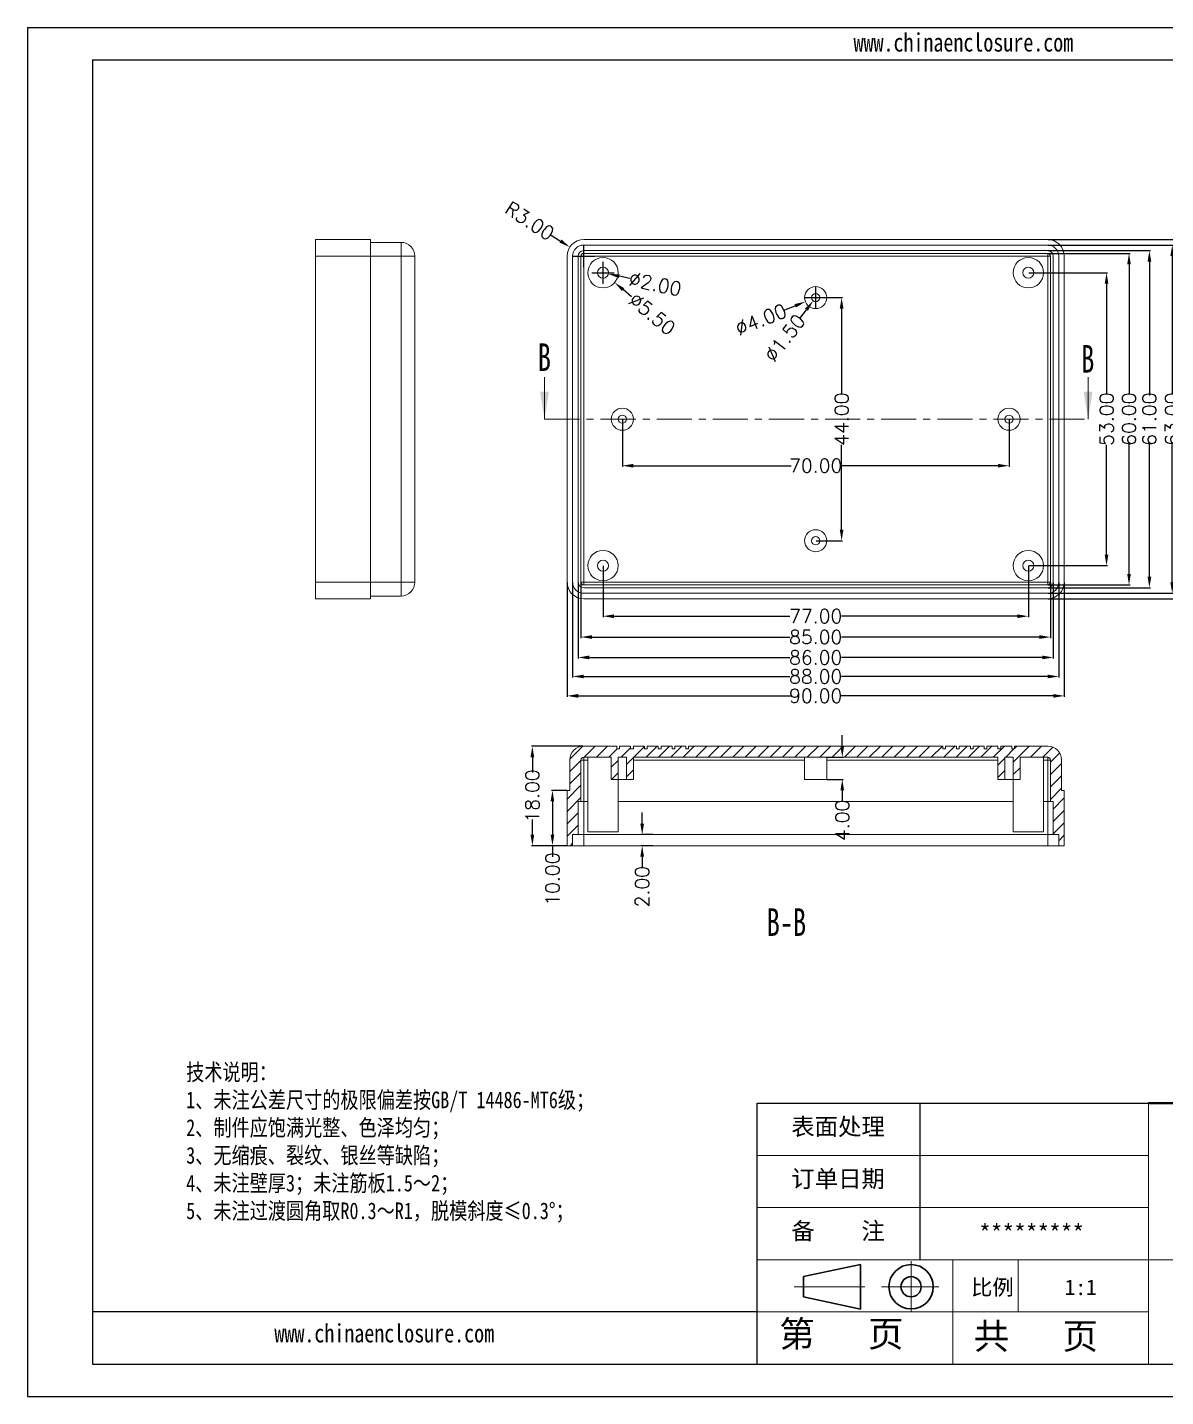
# Model space of a CAD drawing. Header units: inches. Extents: x -1639 to -887, y 346 to 594.
# Drawn here: x -1638.8 to -1432.8, y 346.2 to 594 of the extents above; entities that cross this region are included whole.
import ezdxf

# ---------------------------------------------------------------- set-up
doc = ezdxf.new("R2010")
doc.units = ezdxf.units.IN
doc.linetypes.add('CENTER', pattern=[10.16, 6.35, -1.27, 1.27, -1.27])
doc.linetypes.add('CENTER2', pattern=[28.575, 19.05, -3.175, 3.175, -3.175])
doc.layers.add('文字', color=81, linetype='Continuous')
for name, color, linetype, lineweight in [('粗实线', 7, 'Continuous', 30), ('细实线', 3, 'Continuous', 9), ('细点划线', 2, 'CENTER2', 9)]:
    doc.layers.add(name, color=color, linetype=linetype, lineweight=lineweight)
doc.styles.add('SLDTEXTSTYLE6', font='TXT', dxfattribs={"width": 0.7})
doc.styles.get("Standard").update_dxf_attribs({"font": 'txt', "bigfont": 'gbcbig.shx'})
doc.styles.add('宋体', font='', dxfattribs={"width": 0.8, "height": 3.5})
doc.styles.get('宋体').set_extended_font_data('SimSun')
doc.dimstyles.new('2.5', dxfattribs={"dimtxt": 2.5, "dimasz": 2, "dimexe": 0.18, "dimexo": 0.0625, "dimgap": 0.09, "dimtad": 0, "dimzin": 0, "dimdsep": 46, "dimtxsty": 'Standard', "dimcen": 2, "dimclrd": 3, "dimclre": 3, "dimclrt": 256, "dimadec": 0, "dimazin": 0, "dimtfac": 1, "dimtofl": 0, "dimtmove": 0, "dimatfit": 3, "dimfxl": 0, "dimtolj": 1, "dimtzin": 0, "dimarcsym": 0})

# ---------------------------------------------------------------- blocks, each defined once
blk = doc.blocks.new('*D102')
at = {"color": 3, "lineweight": -2, "transparency": 16777216}
for p, q in [((-1534.63, 496.51), (-1534.63, 487.23)), ((-1457.63, 496.51), (-1457.63, 487.23)), ((-1532.63, 487.41), (-1500.81, 487.41)), ((-1459.63, 487.41), (-1491.46, 487.41))]:
    blk.add_line(p, q, dxfattribs=at)
at = {"color": 3, "transparency": 16777216}
for points in [[(-1532.63, 487.75), (-1532.63, 487.08), (-1534.63, 487.41)], [(-1459.63, 487.75), (-1459.63, 487.08), (-1457.63, 487.41)]]:
    blk.add_solid(points, dxfattribs=at)
at = {"layer": 'Defpoints', "color": 0, "transparency": 16777216}
for p in [(-1534.63, 496.57), (-1457.63, 496.57), (-1457.63, 487.41)]:
    blk.add_point(p, dxfattribs=at)
at = {"transparency": 16777216, "insert": (-1496.13, 487.41), "char_height": 2.5, "attachment_point": 5}
blk.add_mtext('\\A1;77.00', dxfattribs=at)
blk = doc.blocks.new('*D103')
at = {"color": 3, "lineweight": -2, "transparency": 16777216}
for p, q in [((-1538.63, 493.51), (-1538.63, 483.46)), ((-1453.63, 493.51), (-1453.63, 483.46)), ((-1536.63, 483.64), (-1500.81, 483.64)), ((-1455.63, 483.64), (-1491.46, 483.64))]:
    blk.add_line(p, q, dxfattribs=at)
at = {"color": 3, "transparency": 16777216}
for points in [[(-1536.63, 483.97), (-1536.63, 483.31), (-1538.63, 483.64)], [(-1455.63, 483.97), (-1455.63, 483.31), (-1453.63, 483.64)]]:
    blk.add_solid(points, dxfattribs=at)
at = {"layer": 'Defpoints', "color": 0, "transparency": 16777216}
for p in [(-1538.63, 493.57), (-1453.63, 493.57), (-1453.63, 483.64)]:
    blk.add_point(p, dxfattribs=at)
at = {"transparency": 16777216, "insert": (-1496.13, 483.64), "char_height": 2.5, "attachment_point": 5}
blk.add_mtext('\\A1;85.00', dxfattribs=at)
blk = doc.blocks.new('*D104')
at = {"color": 3, "lineweight": -2, "transparency": 16777216}
for p, q in [((-1539.13, 493.51), (-1539.13, 479.77)), ((-1453.13, 493.51), (-1453.13, 479.77)), ((-1537.13, 479.95), (-1500.81, 479.95)), ((-1455.13, 479.95), (-1491.46, 479.95))]:
    blk.add_line(p, q, dxfattribs=at)
at = {"color": 3, "transparency": 16777216}
for points in [[(-1537.13, 480.29), (-1537.13, 479.62), (-1539.13, 479.95)], [(-1455.13, 480.29), (-1455.13, 479.62), (-1453.13, 479.95)]]:
    blk.add_solid(points, dxfattribs=at)
at = {"layer": 'Defpoints', "color": 0, "transparency": 16777216}
for p in [(-1539.13, 493.57), (-1453.13, 493.57), (-1539.13, 479.95)]:
    blk.add_point(p, dxfattribs=at)
at = {"transparency": 16777216, "insert": (-1496.13, 479.95), "char_height": 2.5, "attachment_point": 5}
blk.add_mtext('\\A1;86.00', dxfattribs=at)
blk = doc.blocks.new('*D105')
at = {"color": 3, "lineweight": -2, "transparency": 16777216}
for p, q in [((-1540.13, 493.51), (-1540.13, 476.33)), ((-1452.13, 493.51), (-1452.13, 476.33)), ((-1538.13, 476.51), (-1500.81, 476.51)), ((-1454.13, 476.51), (-1491.46, 476.51))]:
    blk.add_line(p, q, dxfattribs=at)
at = {"color": 3, "transparency": 16777216}
for points in [[(-1538.13, 476.84), (-1538.13, 476.18), (-1540.13, 476.51)], [(-1454.13, 476.84), (-1454.13, 476.18), (-1452.13, 476.51)]]:
    blk.add_solid(points, dxfattribs=at)
at = {"layer": 'Defpoints', "color": 0, "transparency": 16777216}
for p in [(-1540.13, 493.57), (-1452.13, 493.57), (-1452.13, 476.51)]:
    blk.add_point(p, dxfattribs=at)
at = {"transparency": 16777216, "insert": (-1496.13, 476.51), "char_height": 2.5, "attachment_point": 5}
blk.add_mtext('\\A1;88.00', dxfattribs=at)
blk = doc.blocks.new('*D106')
at = {"color": 3, "lineweight": -2, "transparency": 16777216}
for p, q in [((-1541.13, 493.51), (-1541.13, 472.82)), ((-1451.13, 493.51), (-1451.13, 472.82)), ((-1539.13, 473), (-1500.6, 473)), ((-1453.13, 473), (-1491.67, 473))]:
    blk.add_line(p, q, dxfattribs=at)
at = {"color": 3, "transparency": 16777216}
for points in [[(-1539.13, 473.33), (-1539.13, 472.66), (-1541.13, 473)], [(-1453.13, 473.33), (-1453.13, 472.66), (-1451.13, 473)]]:
    blk.add_solid(points, dxfattribs=at)
at = {"layer": 'Defpoints', "color": 0, "transparency": 16777216}
for p in [(-1541.13, 493.57), (-1451.13, 493.57), (-1541.13, 473)]:
    blk.add_point(p, dxfattribs=at)
at = {"transparency": 16777216, "insert": (-1496.13, 473), "char_height": 2.5, "attachment_point": 5}
blk.add_mtext('\\A1;90.00', dxfattribs=at)
blk = doc.blocks.new('*D107')
at = {"color": 3, "lineweight": -2, "transparency": 16777216}
for p, q in [((-1454.07, 553.07), (-1439.23, 553.07)), ((-1439.41, 551.07), (-1439.41, 527.54)), ((-1439.41, 495.07), (-1439.41, 518.61)), ((-1454.07, 493.07), (-1439.23, 493.07))]:
    blk.add_line(p, q, dxfattribs=at)
at = {"color": 3, "transparency": 16777216}
for points in [[(-1439.74, 551.07), (-1439.08, 551.07), (-1439.41, 553.07)], [(-1439.74, 495.07), (-1439.08, 495.07), (-1439.41, 493.07)]]:
    blk.add_solid(points, dxfattribs=at)
at = {"layer": 'Defpoints', "color": 0, "transparency": 16777216}
for p in [(-1454.13, 553.07), (-1439.41, 553.07), (-1454.13, 493.07)]:
    blk.add_point(p, dxfattribs=at)
at = {"transparency": 16777216, "insert": (-1439.41, 523.07), "char_height": 2.5, "attachment_point": 5, "rotation": 90}
blk.add_mtext('\\A1;60.00', dxfattribs=at)
blk = doc.blocks.new('*D108')
at = {"color": 3, "lineweight": -2, "transparency": 16777216}
for p, q in [((-1457.57, 549.57), (-1443.29, 549.57)), ((-1443.47, 547.57), (-1443.47, 527.74)), ((-1443.47, 498.57), (-1443.47, 518.4)), ((-1457.57, 496.57), (-1443.29, 496.57))]:
    blk.add_line(p, q, dxfattribs=at)
at = {"color": 3, "transparency": 16777216}
for points in [[(-1443.81, 547.57), (-1443.14, 547.57), (-1443.47, 549.57)], [(-1443.81, 498.57), (-1443.14, 498.57), (-1443.47, 496.57)]]:
    blk.add_solid(points, dxfattribs=at)
at = {"layer": 'Defpoints', "color": 0, "transparency": 16777216}
for p in [(-1457.63, 549.57), (-1443.47, 549.57), (-1457.63, 496.57)]:
    blk.add_point(p, dxfattribs=at)
at = {"transparency": 16777216, "insert": (-1443.47, 523.07), "char_height": 2.5, "attachment_point": 5, "rotation": 90}
blk.add_mtext('\\A1;53.00', dxfattribs=at)
blk = doc.blocks.new('*D109')
at = {"color": 3, "lineweight": -2, "transparency": 16777216}
for p, q in [((-1454.07, 553.57), (-1435.54, 553.57)), ((-1435.72, 551.57), (-1435.72, 527.33)), ((-1435.72, 494.57), (-1435.72, 518.81)), ((-1454.07, 492.57), (-1435.54, 492.57))]:
    blk.add_line(p, q, dxfattribs=at)
at = {"color": 3, "transparency": 16777216}
for points in [[(-1436.05, 551.57), (-1435.38, 551.57), (-1435.72, 553.57)], [(-1436.05, 494.57), (-1435.38, 494.57), (-1435.72, 492.57)]]:
    blk.add_solid(points, dxfattribs=at)
at = {"layer": 'Defpoints', "color": 0, "transparency": 16777216}
for p in [(-1454.13, 553.57), (-1454.13, 492.57), (-1435.72, 492.57)]:
    blk.add_point(p, dxfattribs=at)
at = {"transparency": 16777216, "insert": (-1435.72, 523.07), "char_height": 2.5, "attachment_point": 5, "rotation": 90}
blk.add_mtext('\\A1;61.00', dxfattribs=at)
blk = doc.blocks.new('*D110')
at = {"color": 3, "lineweight": -2, "transparency": 16777216}
for p, q in [((-1454.07, 554.57), (-1431.41, 554.57)), ((-1431.59, 552.57), (-1431.59, 527.74)), ((-1431.59, 493.57), (-1431.59, 518.4)), ((-1454.07, 491.57), (-1431.41, 491.57))]:
    blk.add_line(p, q, dxfattribs=at)
at = {"color": 3, "transparency": 16777216}
for points in [[(-1431.92, 552.57), (-1431.25, 552.57), (-1431.59, 554.57)], [(-1431.92, 493.57), (-1431.25, 493.57), (-1431.59, 491.57)]]:
    blk.add_solid(points, dxfattribs=at)
at = {"layer": 'Defpoints', "color": 0, "transparency": 16777216}
for p in [(-1454.13, 554.57), (-1431.59, 554.57), (-1454.13, 491.57)]:
    blk.add_point(p, dxfattribs=at)
at = {"transparency": 16777216, "insert": (-1431.59, 523.07), "char_height": 2.5, "attachment_point": 5, "rotation": 90}
blk.add_mtext('\\A1;63.00', dxfattribs=at)
blk = doc.blocks.new('*D111')
at = {"color": 3, "lineweight": -2, "transparency": 16777216}
for p, q in [((-1454.07, 555.57), (-1426.07, 555.57)), ((-1426.25, 553.57), (-1426.25, 527.74)), ((-1426.25, 492.57), (-1426.25, 518.4)), ((-1454.07, 490.57), (-1426.07, 490.57))]:
    blk.add_line(p, q, dxfattribs=at)
at = {"color": 3, "transparency": 16777216}
for points in [[(-1426.58, 553.57), (-1425.92, 553.57), (-1426.25, 555.57)], [(-1426.58, 492.57), (-1425.92, 492.57), (-1426.25, 490.57)]]:
    blk.add_solid(points, dxfattribs=at)
at = {"layer": 'Defpoints', "color": 0, "transparency": 16777216}
for p in [(-1454.13, 555.57), (-1426.25, 555.57), (-1454.13, 490.57)]:
    blk.add_point(p, dxfattribs=at)
at = {"transparency": 16777216, "insert": (-1426.25, 523.07), "char_height": 2.5, "attachment_point": 5, "rotation": 90}
blk.add_mtext('\\A1;65.00', dxfattribs=at)
blk = doc.blocks.new('*D112')
at = {"color": 3, "lineweight": -2, "transparency": 16777216}
for p, q in [((-1496.07, 545.07), (-1491.26, 545.07)), ((-1491.44, 543.07), (-1491.44, 527.74)), ((-1491.44, 503.07), (-1491.44, 518.4)), ((-1496.07, 501.07), (-1491.26, 501.07))]:
    blk.add_line(p, q, dxfattribs=at)
at = {"color": 3, "transparency": 16777216}
for points in [[(-1491.77, 543.07), (-1491.11, 543.07), (-1491.44, 545.07)], [(-1491.77, 503.07), (-1491.11, 503.07), (-1491.44, 501.07)]]:
    blk.add_solid(points, dxfattribs=at)
at = {"layer": 'Defpoints', "color": 0, "transparency": 16777216}
for p in [(-1496.13, 545.07), (-1491.44, 545.07), (-1496.13, 501.07)]:
    blk.add_point(p, dxfattribs=at)
at = {"transparency": 16777216, "insert": (-1491.44, 523.07), "char_height": 2.5, "attachment_point": 5, "rotation": 90}
blk.add_mtext('\\A1;44.00', dxfattribs=at)
blk = doc.blocks.new('*D113')
at = {"color": 3, "lineweight": -2, "transparency": 16777216}
for p, q in [((-1531.13, 523.01), (-1531.13, 514.47)), ((-1461.13, 523.01), (-1461.13, 514.47)), ((-1529.13, 514.65), (-1500.6, 514.65)), ((-1463.13, 514.65), (-1491.67, 514.65))]:
    blk.add_line(p, q, dxfattribs=at)
at = {"color": 3, "transparency": 16777216}
for points in [[(-1529.13, 514.98), (-1529.13, 514.31), (-1531.13, 514.65)], [(-1463.13, 514.98), (-1463.13, 514.31), (-1461.13, 514.65)]]:
    blk.add_solid(points, dxfattribs=at)
at = {"layer": 'Defpoints', "color": 0, "transparency": 16777216}
for p in [(-1531.13, 523.07), (-1461.13, 523.07), (-1461.13, 514.65)]:
    blk.add_point(p, dxfattribs=at)
at = {"transparency": 16777216, "insert": (-1496.13, 514.65), "char_height": 2.5, "attachment_point": 5}
blk.add_mtext('\\A1;70.00', dxfattribs=at)
blk = doc.blocks.new('*D114')
at = {"color": 3, "lineweight": -2, "transparency": 16777216}
for p, q in [((-1534.63, 547.57), (-1534.63, 551.57)), ((-1536.63, 549.57), (-1532.63, 549.57)), ((-1529.46, 545.23), (-1530.99, 546.52))]:
    blk.add_line(p, q, dxfattribs=at)
at = {"color": 3, "transparency": 16777216}
blk.add_solid([(-1530.78, 546.77), (-1531.21, 546.26), (-1532.53, 547.8)], dxfattribs=at)
at = {"layer": 'Defpoints', "color": 0, "transparency": 16777216}
for p in [(-1536.74, 551.34), (-1532.53, 547.8)]:
    blk.add_point(p, dxfattribs=at)
at = {"transparency": 16777216, "insert": (-1525.72, 542.1), "char_height": 2.5, "attachment_point": 5, "rotation": 320.0361}
blk.add_mtext('\\A1;∅5.50', dxfattribs=at)
blk = doc.blocks.new('*D115')
at = {"color": 3, "lineweight": -2, "transparency": 16777216}
for p, q in [((-1534.63, 547.57), (-1534.63, 551.57)), ((-1536.63, 549.57), (-1532.63, 549.57)), ((-1529.75, 548.52), (-1531.7, 548.94))]:
    blk.add_line(p, q, dxfattribs=at)
at = {"color": 3, "transparency": 16777216}
blk.add_solid([(-1531.63, 549.27), (-1531.77, 548.61), (-1533.66, 549.36)], dxfattribs=at)
at = {"layer": 'Defpoints', "color": 0, "transparency": 16777216}
for p in [(-1535.61, 549.78), (-1533.66, 549.36)]:
    blk.add_point(p, dxfattribs=at)
at = {"transparency": 16777216, "insert": (-1525.18, 547.54), "char_height": 2.5, "attachment_point": 5, "rotation": 347.8793}
blk.add_mtext('\\A1;∅2.00', dxfattribs=at)
blk = doc.blocks.new('*D116')
at = {"color": 3, "lineweight": -2, "transparency": 16777216}
for p, q in [((-1496.13, 543.07), (-1496.13, 547.07)), ((-1501.7, 542.84), (-1499.85, 543.58)), ((-1498.13, 545.07), (-1494.13, 545.07))]:
    blk.add_line(p, q, dxfattribs=at)
at = {"color": 3, "transparency": 16777216}
blk.add_solid([(-1499.97, 543.89), (-1499.72, 543.27), (-1497.99, 544.33)], dxfattribs=at)
at = {"layer": 'Defpoints', "color": 0, "transparency": 16777216}
for p in [(-1494.28, 545.82), (-1497.99, 544.33)]:
    blk.add_point(p, dxfattribs=at)
at = {"transparency": 16777216, "insert": (-1506.04, 541.09), "char_height": 2.5, "attachment_point": 5, "rotation": 21.8711}
blk.add_mtext('\\A1;∅4.00', dxfattribs=at)
blk = doc.blocks.new('*D117')
at = {"color": 3, "lineweight": -2, "transparency": 16777216}
for p, q in [((-1496.13, 543.07), (-1496.13, 547.07)), ((-1499.02, 541.29), (-1497.8, 542.88)), ((-1498.13, 545.07), (-1494.13, 545.07))]:
    blk.add_line(p, q, dxfattribs=at)
at = {"color": 3, "transparency": 16777216}
blk.add_solid([(-1498.07, 543.09), (-1497.54, 542.68), (-1496.59, 544.47)], dxfattribs=at)
at = {"layer": 'Defpoints', "color": 0, "transparency": 16777216}
for p in [(-1495.68, 545.67), (-1496.59, 544.47)]:
    blk.add_point(p, dxfattribs=at)
at = {"transparency": 16777216, "insert": (-1501.73, 537.75), "char_height": 2.5, "attachment_point": 5, "rotation": 52.6413}
blk.add_mtext('\\A1;∅1.50', dxfattribs=at)
blk = doc.blocks.new('*D118')
at = {"color": 3, "lineweight": -2, "transparency": 16777216}
for p, q in [((-1544, 556.39), (-1542.32, 555.3)), ((-1540.13, 552.57), (-1536.13, 552.57)), ((-1538.13, 550.57), (-1538.13, 554.57))]:
    blk.add_line(p, q, dxfattribs=at)
at = {"color": 3, "transparency": 16777216}
blk.add_solid([(-1542.14, 555.58), (-1542.51, 555.02), (-1540.65, 554.21)], dxfattribs=at)
at = {"layer": 'Defpoints', "color": 0, "transparency": 16777216}
for p in [(-1540.65, 554.21), (-1538.13, 552.57)]:
    blk.add_point(p, dxfattribs=at)
at = {"transparency": 16777216, "insert": (-1547.91, 558.94), "char_height": 2.5, "attachment_point": 5, "rotation": 326.9172}
blk.add_mtext('\\A1;R3.00', dxfattribs=at)
blk = doc.blocks.new('*D119')
at = {"color": 3, "lineweight": -2, "transparency": 16777216}
for p, q in [((-1538.2, 463.89), (-1547.6, 463.89)), ((-1547.42, 461.89), (-1547.42, 459.15)), ((-1547.42, 447.89), (-1547.42, 450.63)), ((-1541.2, 445.89), (-1547.6, 445.89))]:
    blk.add_line(p, q, dxfattribs=at)
at = {"color": 3, "transparency": 16777216}
for points in [[(-1547.76, 461.89), (-1547.09, 461.89), (-1547.42, 463.89)], [(-1547.76, 447.89), (-1547.09, 447.89), (-1547.42, 445.89)]]:
    blk.add_solid(points, dxfattribs=at)
at = {"layer": 'Defpoints', "color": 0, "transparency": 16777216}
for p in [(-1547.42, 463.89), (-1538.13, 463.89), (-1541.13, 445.89)]:
    blk.add_point(p, dxfattribs=at)
at = {"transparency": 16777216, "insert": (-1547.42, 454.89), "char_height": 2.5, "attachment_point": 5, "rotation": 90}
blk.add_mtext('\\A1;18.00', dxfattribs=at)
blk = doc.blocks.new('*D120')
at = {"color": 3, "lineweight": -2, "transparency": 16777216}
for p, q in [((-1541.2, 455.89), (-1543.97, 455.89)), ((-1543.79, 453.89), (-1543.79, 447.89)), ((-1541.2, 445.89), (-1543.97, 445.89)), ((-1543.79, 445.89), (-1543.79, 443.89))]:
    blk.add_line(p, q, dxfattribs=at)
at = {"color": 3, "transparency": 16777216}
for points in [[(-1544.12, 453.89), (-1543.46, 453.89), (-1543.79, 455.89)], [(-1544.12, 447.89), (-1543.46, 447.89), (-1543.79, 445.89)]]:
    blk.add_solid(points, dxfattribs=at)
at = {"layer": 'Defpoints', "color": 0, "transparency": 16777216}
for p in [(-1543.79, 455.89), (-1541.13, 455.89), (-1541.13, 445.89)]:
    blk.add_point(p, dxfattribs=at)
at = {"transparency": 16777216, "insert": (-1543.79, 439.84), "char_height": 2.5, "attachment_point": 5, "rotation": 90}
blk.add_mtext('\\A1;10.00', dxfattribs=at)
blk = doc.blocks.new('*D121')
at = {"color": 3, "lineweight": -2, "transparency": 16777216}
for p, q in [((-1527.55, 449.89), (-1527.55, 451.89)), ((-1525.59, 447.89), (-1527.73, 447.89)), ((-1525.59, 445.89), (-1527.73, 445.89)), ((-1527.55, 443.89), (-1527.55, 441.89))]:
    blk.add_line(p, q, dxfattribs=at)
at = {"color": 3, "transparency": 16777216}
for points in [[(-1527.88, 449.89), (-1527.21, 449.89), (-1527.55, 447.89)], [(-1527.88, 443.89), (-1527.21, 443.89), (-1527.55, 445.89)]]:
    blk.add_solid(points, dxfattribs=at)
at = {"layer": 'Defpoints', "color": 0, "transparency": 16777216}
for p in [(-1525.53, 447.89), (-1527.55, 445.89), (-1525.53, 445.89)]:
    blk.add_point(p, dxfattribs=at)
at = {"transparency": 16777216, "insert": (-1527.55, 438.47), "char_height": 2.5, "attachment_point": 5, "rotation": 90}
blk.add_mtext('\\A1;2.00', dxfattribs=at)
blk = doc.blocks.new('*D122')
at = {"color": 3, "lineweight": -2, "transparency": 16777216}
for p, q in [((-1491.32, 463.89), (-1491.32, 465.89)), ((-1494.07, 461.89), (-1491.14, 461.89)), ((-1494.07, 457.89), (-1491.14, 457.89)), ((-1491.32, 455.89), (-1491.32, 453.89))]:
    blk.add_line(p, q, dxfattribs=at)
at = {"color": 3, "transparency": 16777216}
for points in [[(-1491.65, 463.89), (-1490.99, 463.89), (-1491.32, 461.89)], [(-1491.65, 455.89), (-1490.99, 455.89), (-1491.32, 457.89)]]:
    blk.add_solid(points, dxfattribs=at)
at = {"layer": 'Defpoints', "color": 0, "transparency": 16777216}
for p in [(-1494.13, 461.89), (-1494.13, 457.89), (-1491.32, 457.89)]:
    blk.add_point(p, dxfattribs=at)
at = {"transparency": 16777216, "insert": (-1491.32, 450.47), "char_height": 2.5, "attachment_point": 5, "rotation": 90}
blk.add_mtext('\\A1;4.00', dxfattribs=at)

msp = doc.modelspace()

# ---------------------------------------------------------------- hatches: boundary and pattern name
at = {"linetype": 'Continuous', "lineweight": 0}
h = msp.add_hatch(dxfattribs=at)
h.set_pattern_fill('ANSI31', color=4, scale=0.5, style=0)
h.set_pattern_definition([(45, (-457.0966, -372.1832), (-1.122532, 1.122532), [])])
edge = h.paths.add_edge_path(flags=0)
edge.add_line((-1454.134, 463.889), (-1460.134, 463.889))
edge.add_line((-1460.134, 463.889), (-1460.134, 463.389))
edge.add_line((-1460.134, 463.389), (-1460.634, 463.389))
edge.add_line((-1460.634, 463.389), (-1460.634, 463.889))
edge.add_line((-1460.634, 463.889), (-1462.634, 463.889))
edge.add_line((-1462.634, 463.889), (-1462.634, 463.389))
edge.add_line((-1462.634, 463.389), (-1463.134, 463.389))
edge.add_line((-1463.134, 463.389), (-1463.134, 463.889))
edge.add_line((-1463.134, 463.889), (-1465.134, 463.889))
edge.add_line((-1465.134, 463.889), (-1465.134, 463.389))
edge.add_line((-1465.134, 463.389), (-1465.634, 463.389))
edge.add_line((-1465.634, 463.389), (-1465.634, 463.889))
edge.add_line((-1465.634, 463.889), (-1467.634, 463.889))
edge.add_line((-1467.634, 463.889), (-1467.634, 463.389))
edge.add_line((-1467.634, 463.389), (-1468.134, 463.389))
edge.add_line((-1468.134, 463.389), (-1468.134, 463.889))
edge.add_line((-1468.134, 463.889), (-1470.134, 463.889))
edge.add_line((-1470.134, 463.889), (-1470.134, 463.389))
edge.add_line((-1470.134, 463.389), (-1470.634, 463.389))
edge.add_line((-1470.634, 463.389), (-1470.634, 463.889))
edge.add_line((-1470.634, 463.889), (-1472.634, 463.889))
edge.add_line((-1472.634, 463.889), (-1472.634, 463.389))
edge.add_line((-1472.634, 463.389), (-1473.134, 463.389))
edge.add_line((-1473.134, 463.389), (-1473.134, 463.889))
edge.add_line((-1473.134, 463.889), (-1519.134, 463.889))
edge.add_line((-1519.134, 463.889), (-1519.134, 463.389))
edge.add_line((-1519.134, 463.389), (-1519.634, 463.389))
edge.add_line((-1519.634, 463.389), (-1519.634, 463.889))
edge.add_line((-1519.634, 463.889), (-1521.634, 463.889))
edge.add_line((-1521.634, 463.889), (-1521.634, 463.389))
edge.add_line((-1521.634, 463.389), (-1522.134, 463.389))
edge.add_line((-1522.134, 463.389), (-1522.134, 463.889))
edge.add_line((-1522.134, 463.889), (-1524.134, 463.889))
edge.add_line((-1524.134, 463.889), (-1524.134, 463.389))
edge.add_line((-1524.134, 463.389), (-1524.634, 463.389))
edge.add_line((-1524.634, 463.389), (-1524.634, 463.889))
edge.add_line((-1524.634, 463.889), (-1526.634, 463.889))
edge.add_line((-1526.634, 463.889), (-1526.634, 463.389))
edge.add_line((-1526.634, 463.389), (-1527.134, 463.389))
edge.add_line((-1527.134, 463.389), (-1527.134, 463.889))
edge.add_line((-1527.134, 463.889), (-1529.134, 463.889))
edge.add_line((-1529.134, 463.889), (-1529.134, 463.389))
edge.add_line((-1529.134, 463.389), (-1529.634, 463.389))
edge.add_line((-1529.634, 463.389), (-1529.634, 463.889))
edge.add_line((-1529.634, 463.889), (-1531.634, 463.889))
edge.add_line((-1531.634, 463.889), (-1531.634, 463.389))
edge.add_line((-1531.634, 463.389), (-1532.134, 463.389))
edge.add_line((-1532.134, 463.389), (-1532.134, 463.889))
edge.add_line((-1532.134, 463.889), (-1538.134, 463.889))
edge.add_arc((-1538.134, 461.389), 2.5, 90, 180)
edge.add_line((-1540.634, 461.389), (-1540.634, 455.889))
edge.add_line((-1540.634, 455.889), (-1541.134, 455.889))
edge.add_line((-1541.134, 455.889), (-1541.134, 445.889))
edge.add_line((-1541.134, 445.889), (-1540.134, 445.889))
edge.add_line((-1540.134, 445.889), (-1540.134, 447.889))
edge.add_line((-1540.134, 447.889), (-1539.134, 447.889))
edge.add_line((-1539.134, 447.889), (-1539.134, 453.889))
edge.add_line((-1539.134, 453.889), (-1538.634, 453.889))
edge.add_line((-1538.634, 453.889), (-1538.634, 461.389))
edge.add_arc((-1538.134, 461.389), 0.5, 90, 180, ccw=False)
edge.add_line((-1538.134, 461.889), (-1533.134, 461.889))
edge.add_line((-1533.134, 461.889), (-1533.134, 457.889))
edge.add_line((-1533.134, 457.889), (-1531.884, 457.889))
edge.add_line((-1531.884, 457.889), (-1531.884, 461.889))
edge.add_line((-1531.884, 461.889), (-1530.384, 461.889))
edge.add_line((-1530.384, 461.889), (-1530.384, 457.889))
edge.add_line((-1530.384, 457.889), (-1529.134, 457.889))
edge.add_line((-1529.134, 457.889), (-1529.134, 461.889))
edge.add_line((-1529.134, 461.889), (-1463.134, 461.889))
edge.add_line((-1463.134, 461.889), (-1463.134, 457.889))
edge.add_line((-1463.134, 457.889), (-1461.884, 457.889))
edge.add_line((-1461.884, 457.889), (-1461.884, 461.889))
edge.add_line((-1461.884, 461.889), (-1460.384, 461.889))
edge.add_line((-1460.384, 461.889), (-1460.384, 457.889))
edge.add_line((-1460.384, 457.889), (-1459.134, 457.889))
edge.add_line((-1459.134, 457.889), (-1459.134, 461.889))
edge.add_line((-1459.134, 461.889), (-1454.134, 461.889))
edge.add_arc((-1454.134, 461.389), 0.5, 0, 90, ccw=False)
edge.add_line((-1453.634, 461.389), (-1453.634, 453.889))
edge.add_line((-1453.634, 453.889), (-1453.134, 453.889))
edge.add_line((-1453.134, 453.889), (-1453.134, 447.889))
edge.add_line((-1453.134, 447.889), (-1452.134, 447.889))
edge.add_line((-1452.134, 447.889), (-1452.134, 445.889))
edge.add_line((-1452.134, 445.889), (-1451.134, 445.889))
edge.add_line((-1451.134, 445.889), (-1451.134, 455.889))
edge.add_line((-1451.134, 455.889), (-1451.634, 455.889))
edge.add_line((-1451.634, 455.889), (-1451.634, 461.389))
edge.add_arc((-1454.134, 461.389), 2.5, 0, 90)

# ---------------------------------------------------------------- linework, layer by layer
for p, q in [((-1638.846, 593.968), (-1288.425, 593.968)), ((-1638.846, 593.968), (-1638.846, 346.195)), ((-1627.047, 588.068), (-1294.324, 588.068)), ((-1627.047, 588.068), (-1627.047, 352.094)), ((-1506.7, 352.094), (-1506.7, 399.289)), ((-1506.7, 399.289), (-1435.908, 399.289)), ((-1477.204, 370.972), (-1477.204, 399.289)), ((-1506.7, 361.533), (-1627.047, 361.533)), ((-1627.047, 352.094), (-1294.324, 352.094)), ((-1638.846, 346.195), (-1288.425, 346.195))]:
    msp.add_line(p, q)
at = {"color": 7, "linetype": 'Continuous', "lineweight": 15}
for p, q in [((-1586.705, 555.57), (-1576.705, 555.57)), ((-1586.705, 552.57), (-1586.705, 555.57)), ((-1576.705, 555.57), (-1576.705, 552.57)), ((-1576.705, 555.07), (-1571.205, 555.07)), ((-1571.205, 555.07), (-1571.205, 552.57)), ((-1454.134, 555.57), (-1538.134, 555.57)), ((-1586.705, 493.57), (-1586.705, 552.57)), ((-1576.705, 552.57), (-1586.705, 552.57)), ((-1576.705, 552.57), (-1576.705, 493.57)), ((-1571.205, 552.57), (-1576.705, 552.57)), ((-1568.705, 552.57), (-1571.205, 552.57)), ((-1571.205, 493.57), (-1571.205, 552.57)), ((-1568.705, 552.57), (-1568.705, 493.57)), ((-1541.134, 552.57), (-1541.134, 493.57)), ((-1540.134, 552.57), (-1540.134, 493.57)), ((-1539.134, 552.57), (-1539.134, 493.57)), ((-1538.634, 493.57), (-1538.634, 552.57)), ((-1538.634, 552.57), (-1538.134, 552.57)), ((-1454.134, 554.57), (-1538.134, 554.57)), ((-1454.134, 553.57), (-1538.134, 553.57)), ((-1538.134, 553.07), (-1454.134, 553.07)), ((-1538.134, 553.07), (-1538.134, 552.57)), ((-1538.134, 552.57), (-1454.134, 552.57)), ((-1538.134, 493.57), (-1538.134, 552.57)), ((-1454.134, 552.57), (-1454.134, 553.07)), ((-1454.134, 552.57), (-1454.134, 493.57)), ((-1454.134, 552.57), (-1453.634, 552.57)), ((-1453.634, 552.57), (-1453.634, 493.57)), ((-1453.134, 493.57), (-1453.134, 552.57)), ((-1452.134, 493.57), (-1452.134, 552.57)), ((-1451.134, 493.57), (-1451.134, 552.57)), ((-1586.705, 493.57), (-1576.705, 493.57)), ((-1586.705, 490.57), (-1586.705, 493.57)), ((-1576.705, 493.57), (-1576.705, 490.57)), ((-1576.705, 493.57), (-1571.205, 493.57)), ((-1571.205, 493.57), (-1571.205, 491.07)), ((-1568.705, 493.57), (-1571.205, 493.57)), ((-1538.634, 493.57), (-1538.134, 493.57)), ((-1538.134, 493.07), (-1538.134, 493.57)), ((-1454.134, 493.57), (-1538.134, 493.57)), ((-1454.134, 493.07), (-1538.134, 493.07)), ((-1454.134, 493.57), (-1453.634, 493.57)), ((-1454.134, 493.57), (-1454.134, 493.07)), ((-1571.205, 491.07), (-1576.705, 491.07)), ((-1538.134, 492.57), (-1454.134, 492.57)), ((-1538.134, 491.57), (-1454.134, 491.57)), ((-1576.705, 490.57), (-1586.705, 490.57)), ((-1538.134, 490.57), (-1454.134, 490.57)), ((-1538.134, 463.889), (-1532.134, 463.889)), ((-1532.134, 463.389), (-1532.134, 463.889)), ((-1531.634, 463.389), (-1532.134, 463.389)), ((-1531.634, 463.389), (-1531.634, 463.889)), ((-1531.634, 463.889), (-1529.634, 463.889)), ((-1529.634, 463.389), (-1529.634, 463.889)), ((-1529.134, 463.389), (-1529.634, 463.389)), ((-1529.134, 463.389), (-1529.134, 463.889)), ((-1529.134, 463.889), (-1527.134, 463.889)), ((-1527.134, 463.389), (-1527.134, 463.889)), ((-1526.634, 463.389), (-1527.134, 463.389)), ((-1526.634, 463.389), (-1526.634, 463.889)), ((-1526.634, 463.889), (-1524.634, 463.889)), ((-1524.634, 463.389), (-1524.634, 463.889)), ((-1524.134, 463.389), (-1524.634, 463.389)), ((-1524.134, 463.389), (-1524.134, 463.889)), ((-1524.134, 463.889), (-1522.134, 463.889)), ((-1522.134, 463.389), (-1522.134, 463.889)), ((-1521.634, 463.389), (-1522.134, 463.389)), ((-1521.634, 463.389), (-1521.634, 463.889)), ((-1521.634, 463.889), (-1519.634, 463.889)), ((-1519.634, 463.389), (-1519.634, 463.889)), ((-1519.134, 463.389), (-1519.634, 463.389)), ((-1519.134, 463.389), (-1519.134, 463.889)), ((-1519.134, 463.889), (-1473.134, 463.889)), ((-1473.134, 463.889), (-1473.134, 463.389)), ((-1473.134, 463.389), (-1472.634, 463.389)), ((-1472.634, 463.889), (-1472.634, 463.389)), ((-1472.634, 463.889), (-1470.634, 463.889)), ((-1470.634, 463.889), (-1470.634, 463.389)), ((-1470.634, 463.389), (-1470.134, 463.389)), ((-1470.134, 463.889), (-1470.134, 463.389)), ((-1470.134, 463.889), (-1468.134, 463.889)), ((-1468.134, 463.889), (-1468.134, 463.389)), ((-1468.134, 463.389), (-1467.634, 463.389)), ((-1467.634, 463.889), (-1467.634, 463.389)), ((-1467.634, 463.889), (-1465.634, 463.889)), ((-1465.634, 463.889), (-1465.634, 463.389)), ((-1465.634, 463.389), (-1465.134, 463.389)), ((-1465.134, 463.889), (-1465.134, 463.389)), ((-1465.134, 463.889), (-1463.134, 463.889)), ((-1463.134, 463.889), (-1463.134, 463.389)), ((-1463.134, 463.389), (-1462.634, 463.389)), ((-1462.634, 463.889), (-1462.634, 463.389)), ((-1462.634, 463.889), (-1460.634, 463.889)), ((-1460.634, 463.889), (-1460.634, 463.389)), ((-1460.634, 463.389), (-1460.134, 463.389)), ((-1460.134, 463.889), (-1460.134, 463.389)), ((-1460.134, 463.889), (-1454.134, 463.889)), ((-1540.634, 455.889), (-1540.634, 461.389)), ((-1538.634, 453.889), (-1538.634, 461.389)), ((-1538.134, 461.389), (-1538.634, 461.389)), ((-1538.134, 461.889), (-1533.134, 461.889)), ((-1538.134, 461.389), (-1538.134, 461.889)), ((-1538.134, 453.889), (-1538.134, 461.389)), ((-1537.384, 461.889), (-1537.384, 448.389)), ((-1533.134, 461.889), (-1533.134, 457.889)), ((-1531.884, 461.889), (-1530.384, 461.889)), ((-1531.884, 461.889), (-1531.884, 457.889)), ((-1530.384, 457.889), (-1530.384, 461.889)), ((-1529.134, 461.889), (-1463.134, 461.889)), ((-1529.134, 457.889), (-1529.134, 461.889)), ((-1498.134, 461.889), (-1498.134, 457.889)), ((-1494.134, 457.889), (-1494.134, 461.889)), ((-1463.134, 457.889), (-1463.134, 461.889)), ((-1461.884, 461.889), (-1460.384, 461.889)), ((-1461.884, 457.889), (-1461.884, 461.889)), ((-1460.384, 461.889), (-1460.384, 457.889)), ((-1459.134, 461.889), (-1454.134, 461.889)), ((-1459.134, 461.889), (-1459.134, 457.889)), ((-1454.884, 448.389), (-1454.884, 461.889)), ((-1454.134, 461.889), (-1454.134, 461.389)), ((-1453.634, 461.389), (-1454.134, 461.389)), ((-1454.134, 461.389), (-1454.134, 453.889)), ((-1453.634, 461.389), (-1453.634, 453.889)), ((-1451.634, 461.389), (-1451.634, 455.889)), ((-1531.884, 457.889), (-1533.134, 457.889)), ((-1531.884, 448.389), (-1531.884, 457.889)), ((-1531.884, 457.889), (-1530.384, 457.889)), ((-1529.134, 457.889), (-1530.384, 457.889)), ((-1498.134, 457.889), (-1494.134, 457.889)), ((-1461.884, 457.889), (-1463.134, 457.889)), ((-1460.384, 457.889), (-1461.884, 457.889)), ((-1460.384, 457.889), (-1460.384, 448.389)), ((-1459.134, 457.889), (-1460.384, 457.889)), ((-1541.134, 455.889), (-1541.134, 445.889)), ((-1541.134, 455.889), (-1540.634, 455.889)), ((-1539.134, 453.889), (-1538.634, 453.889)), ((-1539.134, 453.889), (-1539.134, 447.889)), ((-1538.634, 453.889), (-1538.134, 453.889)), ((-1538.134, 447.889), (-1538.134, 453.889)), ((-1537.384, 453.889), (-1538.134, 453.889)), ((-1460.384, 453.889), (-1531.884, 453.889)), ((-1454.134, 453.889), (-1454.884, 453.889)), ((-1454.134, 453.889), (-1453.634, 453.889)), ((-1454.134, 453.889), (-1454.134, 447.889)), ((-1453.634, 453.889), (-1453.134, 453.889)), ((-1453.134, 447.889), (-1453.134, 453.889)), ((-1451.634, 455.889), (-1451.134, 455.889)), ((-1451.134, 445.889), (-1451.134, 455.889)), ((-1539.134, 447.889), (-1540.134, 447.889)), ((-1540.134, 445.889), (-1540.134, 447.889)), ((-1539.134, 447.889), (-1538.134, 447.889)), ((-1538.134, 447.889), (-1538.134, 445.889)), ((-1538.134, 447.889), (-1454.134, 447.889)), ((-1537.384, 448.389), (-1531.884, 448.389)), ((-1454.884, 448.389), (-1460.384, 448.389)), ((-1454.134, 447.889), (-1453.134, 447.889)), ((-1454.134, 447.889), (-1454.134, 445.889)), ((-1452.134, 447.889), (-1453.134, 447.889)), ((-1452.134, 447.889), (-1452.134, 445.889)), ((-1541.134, 445.889), (-1540.134, 445.889)), ((-1540.134, 445.889), (-1538.134, 445.889)), ((-1538.134, 445.889), (-1454.134, 445.889)), ((-1454.134, 445.889), (-1452.134, 445.889)), ((-1452.134, 445.889), (-1451.134, 445.889))]:
    msp.add_line(p, q, dxfattribs=at)
at = {"color": 7, "linetype": 'Continuous', "lineweight": 0}
for p, q in [((-1545.229, 530.67), (-1545.229, 523.07)), ((-1446.818, 530.67), (-1446.818, 523.07))]:
    msp.add_line(p, q, dxfattribs=at)
at = {"color": 1, "linetype": 'CENTER', "lineweight": 0}
msp.add_line((-1545.229, 523.07), (-1446.818, 523.07), dxfattribs=at)
at = {"color": 8, "linetype": 'Continuous', "lineweight": 15}
for p, q in [((-1538.134, 461.389), (-1537.384, 461.389)), ((-1529.134, 461.389), (-1498.134, 461.389)), ((-1494.134, 461.389), (-1463.134, 461.389)), ((-1454.884, 461.389), (-1454.134, 461.389))]:
    msp.add_line(p, q, dxfattribs=at)
at = {"color": 7, "linetype": 'Continuous', "lineweight": 15}
for centre, radius in [((-1534.634, 549.57), 2.75), ((-1534.634, 549.57), 1), ((-1457.634, 549.57), 2.75), ((-1457.634, 549.57), 1), ((-1496.134, 545.07), 2), ((-1496.134, 545.07), 0.75), ((-1531.134, 523.07), 2), ((-1531.134, 523.07), 0.75), ((-1461.134, 523.07), 2), ((-1461.134, 523.07), 0.75), ((-1496.134, 501.07), 2), ((-1496.134, 501.07), 0.75), ((-1534.634, 496.57), 2.75), ((-1457.634, 496.57), 2.75), ((-1534.634, 496.57), 1), ((-1457.634, 496.57), 1)]:
    msp.add_circle(centre, radius, dxfattribs=at)
for centre, radius, start, end in [((-1571.205, 552.57), 2.5, 0, 90), ((-1538.134, 552.57), 3, 90, 180), ((-1454.134, 552.57), 3, 0, 90), ((-1538.134, 552.57), 2, 90, 180), ((-1538.134, 552.57), 1, 90, 180), ((-1538.134, 552.57), 0.5, 90, 180), ((-1454.134, 552.57), 2, 0, 90), ((-1454.134, 552.57), 1, 0, 90), ((-1454.134, 552.57), 0.5, 0, 90), ((-1571.205, 493.57), 2.5, 270, 0), ((-1538.134, 493.57), 3, 180, 270), ((-1538.134, 493.57), 2, 180, 270), ((-1538.134, 493.57), 1, 180, 270), ((-1538.134, 493.57), 0.5, 180, 270), ((-1454.134, 493.57), 3, 270, 0), ((-1454.134, 493.57), 2, 270, 0), ((-1454.134, 493.57), 1, 270, 0), ((-1454.134, 493.57), 0.5, 270, 0), ((-1538.134, 461.389), 2.5, 90, 180), ((-1454.134, 461.389), 2.5, 0, 90), ((-1538.134, 461.389), 0.5, 90, 180), ((-1454.134, 461.389), 0.5, 0, 90)]:
    msp.add_arc(centre, radius, start, end, dxfattribs=at)
at = {"color": 7, "linetype": 'Continuous', "lineweight": 0}
for points in [[(-1545.229, 523.07), (-1544.429, 528.07), (-1546.029, 528.07)], [(-1446.818, 523.07), (-1446.018, 528.07), (-1447.618, 528.07)]]:
    msp.add_solid(points, dxfattribs=at)
at = {"layer": '粗实线', "color": 7, "lineweight": 40}
msp.add_line((-1294.324, 399.289), (-1435.908, 399.289), dxfattribs=at)
at = {"layer": '粗实线', "color": 7}
for p, q in [((-1488.046, 370.089), (-1498.359, 367.903)), ((-1488.046, 370.089), (-1488.046, 362.006)), ((-1498.359, 367.903), (-1498.359, 364.256)), ((-1498.359, 364.256), (-1488.046, 362.006))]:
    msp.add_line(p, q, dxfattribs=at)
for radius in [4.01, 1.824]:
    msp.add_circle((-1478.867, 366.08), radius, dxfattribs=at)
at = {"layer": '细实线', "color": 7}
for p, q in [((-1435.908, 399.289), (-1435.908, 352.094)), ((-1435.908, 389.85), (-1506.7, 389.85)), ((-1435.908, 380.411), (-1506.7, 380.411)), ((-1294.324, 370.972), (-1506.7, 370.972)), ((-1471.304, 370.972), (-1471.304, 352.094)), ((-1459.506, 370.972), (-1459.506, 361.533)), ((-1435.908, 361.533), (-1506.7, 361.533))]:
    msp.add_line(p, q, dxfattribs=at)
at = {"layer": '细点划线', "color": 7}
for p, q in [((-1478.867, 370.695), (-1478.867, 361.533)), ((-1500.003, 366.08), (-1487.255, 366.08)), ((-1484.229, 366.08), (-1473.866, 366.08))]:
    msp.add_line(p, q, dxfattribs=at)

# ---------------------------------------------------------------- texts
at = {"color": 7, "linetype": 'Continuous', "char_height": 5, "attachment_point": 1, "style": 'SLDTEXTSTYLE6'}
for s, insert in [('B', (-1546.442, 536.784)), ('B', (-1448.066, 536.485)), ('B-B', (-1505.004, 434.563))]:
    msp.add_mtext(s, dxfattribs=dict(at, insert=insert))
at = {"char_height": 3.10416, "width": 1764.25084, "attachment_point": 1}
for s, insert in [('{\\fSimHei|b0|i0|c134|p49;表面处理}', (-1500.544, 396.611)), ('{\\fSimHei|b0|i0|c134|p49;订单日期}', (-1500.544, 387.172)), ('{\\fSimHei|b0|i0|c134|p49;备    注}', (-1500.544, 377.733)), ('{\\fSimHei|b0|i0|c134|p49;*********}', (-1466.546, 377.333))]:
    msp.add_mtext(s, dxfattribs=dict(at, insert=insert))
at = {"layer": '文字', "color": 0, "attachment_point": 1, "style": '宋体'}
for s, insert, char_height, width in [('www.chinaenclosure.com', (-1489.282, 592.918), 3.32251, 58.37337), ('{\\H1.111x;技术说明：\\P1、未注公差尺寸的极限偏差按GB/T 14486-MT6级；\\P2、制件应饱满光整、色泽均匀；\\P3、无缩痕、裂纹、银丝等缺陷；\\P4、未注壁厚3；未注筋板1.5～2；\\P5、未注过渡圆角取R0.3～R1，脱模斜度≤0.3%%D；}', (-1610.097, 406.42), 2.71001, 128.63387), ('www.chinaenclosure.com', (-1594.125, 359.329), 3.32251, 58.37337)]:
    msp.add_mtext(s, dxfattribs=dict(at, insert=insert, char_height=char_height, width=width))
at = {"layer": '细实线', "color": 7, "attachment_point": 1}
for s, insert, char_height, width in [('{\\fSimSun|b0|i0|c134|p54;比例}', (-1468.001, 367.398), 2.83169, 12.43023), ('{\\fSimSun|b0|i0|c134|p54;1:1}', (-1451.04, 367.398), 2.83169, 12.43023), ('{\\fSimSun|b0|i0|c134|p54;第   页}', (-1502.729, 359.911), 4.71948, 35.39609), ('{\\fSimSun|b0|i0|c134|p54; 共   页}', (-1470.727, 359.51), 4.71948, 35.39609)]:
    msp.add_mtext(s, dxfattribs=dict(at, insert=insert, char_height=char_height, width=width))

# ---------------------------------------------------------------- dimensions: what is measured, and where the dimension line sits
dim = msp.add_radius_dim(center=(-1538.134, 552.57), mpoint=(-1540.647, 554.208), dimstyle='2.5')
dim.commit()
dim.dimension.update_dxf_attribs({"geometry": '*D118', "text_midpoint": (-1547.915, 558.942)})
for base, p1, p2, picture, middle in [((-1426.25, 555.57), (-1454.134, 490.57), (-1454.134, 555.57), '*D111', (-1426.25, 523.07)), ((-1431.586, 554.57), (-1454.134, 491.57), (-1454.134, 554.57), '*D110', (-1431.586, 523.07)), ((-1435.718, 492.57), (-1454.134, 553.57), (-1454.134, 492.57), '*D109', (-1435.718, 523.07)), ((-1439.409, 553.07), (-1454.134, 493.07), (-1454.134, 553.07), '*D107', (-1439.409, 523.07)), ((-1443.472, 549.57), (-1457.634, 496.57), (-1457.634, 549.57), '*D108', (-1443.472, 523.07)), ((-1491.439, 545.07), (-1496.134, 501.07), (-1496.134, 545.07), '*D112', (-1491.439, 523.07)), ((-1491.319, 457.889), (-1494.134, 461.889), (-1494.134, 457.889), '*D122', (-1491.319, 450.466)), ((-1547.423, 463.889), (-1541.134, 445.889), (-1538.134, 463.889), '*D119', (-1547.423, 454.889)), ((-1527.546, 445.889), (-1525.531, 447.889), (-1525.531, 445.889), '*D121', (-1527.546, 438.466))]:
    dim = msp.add_linear_dim(base=base, p1=p1, p2=p2, angle=90, dimstyle='2.5')
    dim.commit()
    dim.dimension.update_dxf_attribs({"geometry": picture, "text_midpoint": middle})
for p1, p2, picture, middle in [((-1536.741, 551.336), (-1532.526, 547.804), '*D114', (-1525.719, 542.099)), ((-1535.611, 549.78), (-1533.656, 549.36), '*D115', (-1525.176, 547.539)), ((-1494.278, 545.815), (-1497.99, 544.325), '*D116', (-1506.039, 541.094)), ((-1495.679, 545.666), (-1496.589, 544.474), '*D117', (-1501.725, 537.746))]:
    dim = msp.add_diameter_dim_2p(p1=p1, p2=p2, dimstyle='2.5')
    dim.commit()
    dim.dimension.update_dxf_attribs({"geometry": picture, "text_midpoint": middle})
for base, p1, p2, picture, middle in [((-1461.134, 514.646), (-1531.134, 523.07), (-1461.134, 523.07), '*D113', (-1496.134, 514.646)), ((-1457.634, 487.412), (-1534.634, 496.57), (-1457.634, 496.57), '*D102', (-1496.134, 487.412)), ((-1541.134, 472.996), (-1451.134, 493.57), (-1541.134, 493.57), '*D106', (-1496.134, 472.996)), ((-1452.134, 476.509), (-1540.134, 493.57), (-1452.134, 493.57), '*D105', (-1496.134, 476.509)), ((-1539.134, 479.952), (-1453.134, 493.57), (-1539.134, 493.57), '*D104', (-1496.134, 479.952)), ((-1453.634, 483.64), (-1538.634, 493.57), (-1453.634, 493.57), '*D103', (-1496.134, 483.64))]:
    dim = msp.add_linear_dim(base=base, p1=p1, p2=p2, dimstyle='2.5')
    dim.commit()
    dim.dimension.update_dxf_attribs({"geometry": picture, "text_midpoint": middle})
dim = msp.add_linear_dim(base=(-1543.789, 455.889), p1=(-1541.134, 445.889), p2=(-1541.134, 455.889), angle=90, dimstyle='2.5')
dim.commit()
dim.dimension.update_dxf_attribs({"geometry": '*D120', "text_midpoint": (-1543.789, 439.841), "dimtype": 160})

doc.saveas('drawing.dxf')
